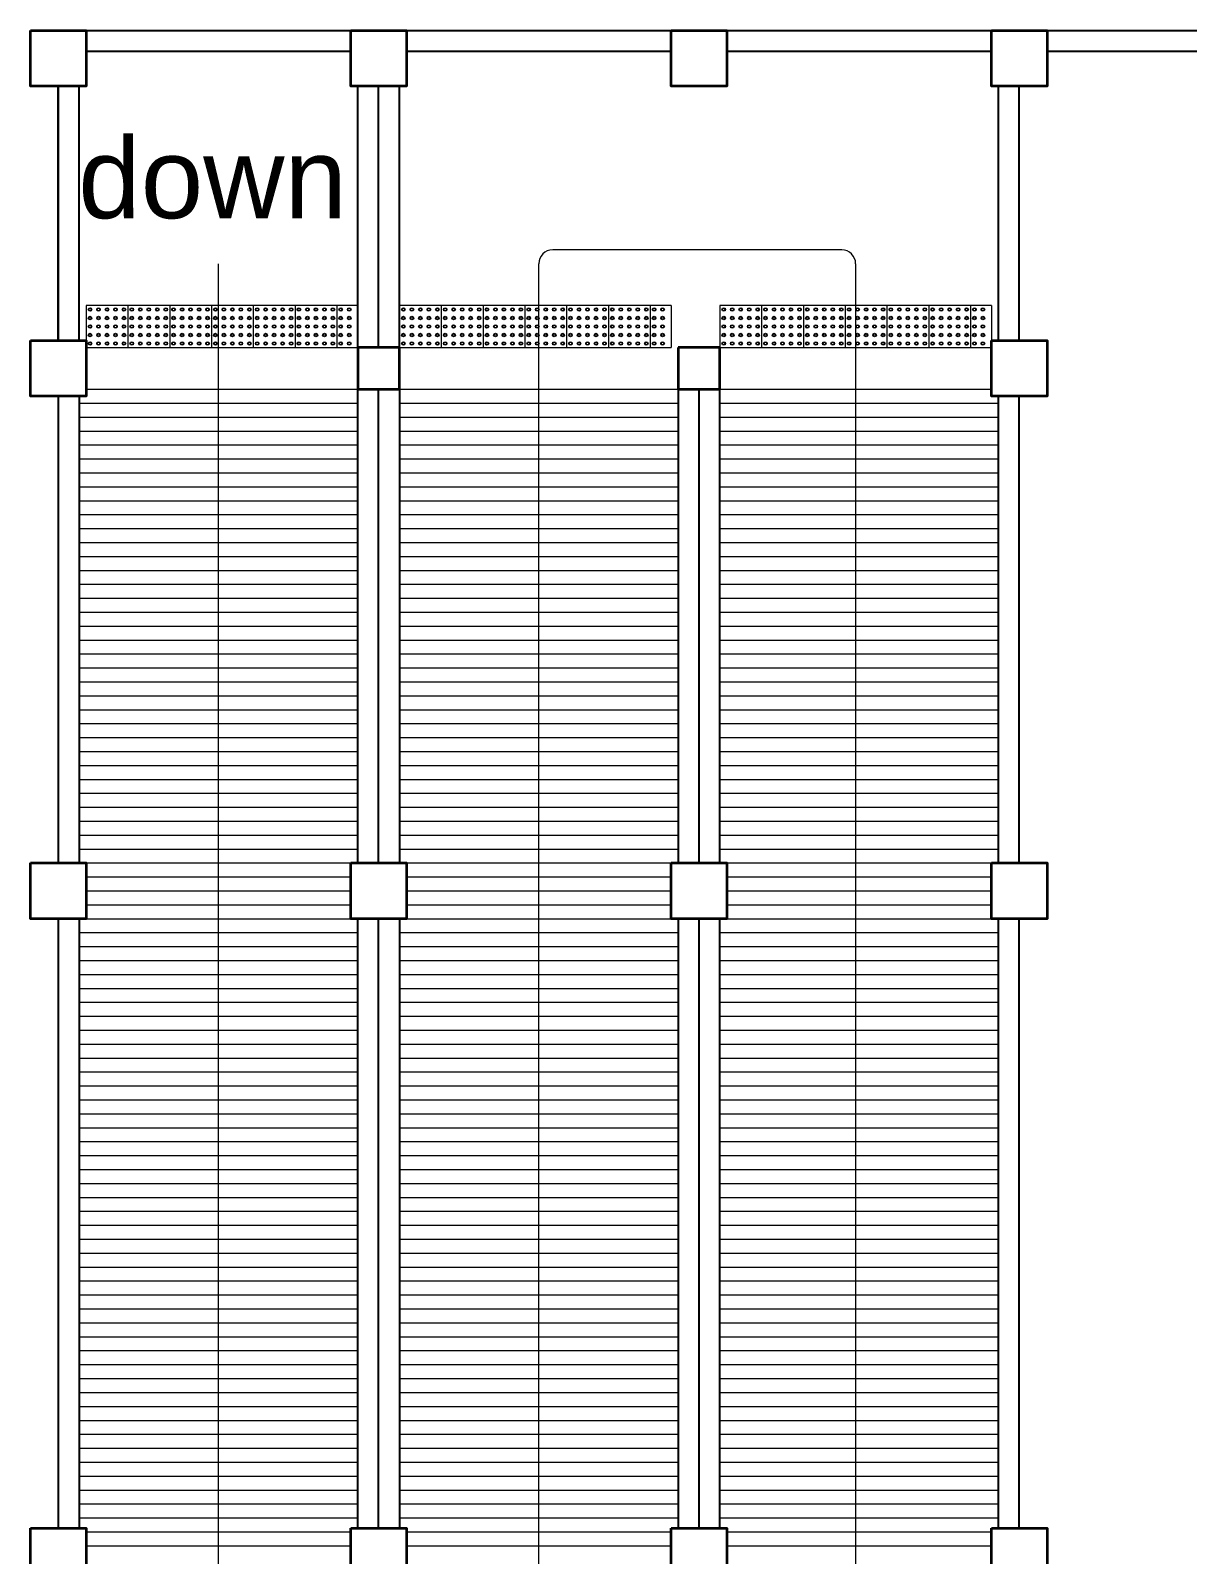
# Model space of a CAD drawing. Header units: millimetres. Extents: x 63005 to 126950, y 36019 to 74749.
# Drawn here: x 63181.63 to 63189.94, y 36159.02 to 36169.95 of the extents above; entities that cross this region are included whole.
import ezdxf

# ---------------------------------------------------------------- set-up
doc = ezdxf.new("R2010")
doc.units = ezdxf.units.MM
doc.header["$LTSCALE"] = 0.04
doc.styles.add('SWISSLT175', font='swissl.ttf', dxfattribs={"height": 0.175})

msp = doc.modelspace()

# ---------------------------------------------------------------- linework, layer by layer
at = {"color": 8, "lineweight": 25}
for p, q in [((63182.03, 36169.953), (63186.63, 36169.953)), ((63186.63, 36169.953), (63191.93, 36169.953)), ((63182.03, 36169.803), (63183.93, 36169.803)), ((63184.33, 36169.803), (63186.23, 36169.803)), ((63186.63, 36169.803), (63188.53, 36169.803)), ((63188.93, 36169.803), (63191.93, 36169.803)), ((63181.83, 36169.553), (63181.83, 36167.728)), ((63181.83, 36167.728), (63181.83, 36169.553)), ((63181.98, 36167.728), (63181.98, 36169.553)), ((63183.98, 36167.678), (63183.98, 36169.553)), ((63184.13, 36167.678), (63184.13, 36169.553)), ((63184.28, 36167.678), (63184.28, 36169.553)), ((63188.58, 36167.728), (63188.58, 36169.553)), ((63188.73, 36167.728), (63188.73, 36169.553)), ((63186.28, 36167.678), (63186.28, 36163.978)), ((63186.58, 36163.978), (63186.58, 36167.678)), ((63183.98, 36163.978), (63183.98, 36167.378)), ((63184.13, 36163.978), (63184.13, 36167.378)), ((63184.28, 36167.378), (63184.28, 36163.978)), ((63186.43, 36167.378), (63186.43, 36163.978)), ((63181.83, 36167.328), (63181.83, 36163.978)), ((63181.98, 36167.328), (63181.98, 36163.978)), ((63188.58, 36163.978), (63188.58, 36167.328)), ((63188.73, 36163.978), (63188.73, 36167.328)), ((63181.83, 36163.578), (63181.83, 36159.203)), ((63181.98, 36163.578), (63181.98, 36159.203)), ((63183.98, 36159.203), (63183.98, 36163.578)), ((63184.13, 36159.203), (63184.13, 36163.578)), ((63184.28, 36163.578), (63184.28, 36159.203)), ((63186.28, 36163.578), (63186.28, 36159.203)), ((63186.43, 36163.578), (63186.43, 36159.203)), ((63186.58, 36159.203), (63186.58, 36163.578)), ((63188.58, 36159.203), (63188.58, 36163.578)), ((63188.73, 36159.203), (63188.73, 36163.578))]:
    msp.add_line(p, q, dxfattribs=at)
at = {"color": 8, "lineweight": 9}
for p, q in [((63187.455, 36168.378), (63185.38, 36168.378)), ((63182.98, 36155.378), (63182.98, 36168.278)), ((63185.28, 36154.324), (63185.28, 36168.278)), ((63187.555, 36168.278), (63187.555, 36154.324)), ((63182.33, 36167.978), (63182.03, 36167.978)), ((63182.03, 36167.978), (63182.03, 36167.678)), ((63182.63, 36167.978), (63182.33, 36167.978)), ((63182.33, 36167.978), (63182.33, 36167.678)), ((63182.93, 36167.978), (63182.63, 36167.978)), ((63182.63, 36167.978), (63182.63, 36167.678)), ((63183.23, 36167.978), (63182.93, 36167.978)), ((63182.93, 36167.978), (63182.93, 36167.678)), ((63183.53, 36167.978), (63183.23, 36167.978)), ((63183.23, 36167.978), (63183.23, 36167.678)), ((63183.53, 36167.978), (63183.53, 36167.678)), ((63183.83, 36167.978), (63183.53, 36167.978)), ((63183.83, 36167.978), (63183.83, 36167.678)), ((63183.98, 36167.978), (63183.83, 36167.978)), ((63183.98, 36167.978), (63183.98, 36167.678)), ((63184.58, 36167.978), (63184.28, 36167.978)), ((63184.28, 36167.978), (63184.28, 36167.678)), ((63184.88, 36167.978), (63184.58, 36167.978)), ((63184.58, 36167.978), (63184.58, 36167.678)), ((63185.18, 36167.978), (63184.88, 36167.978)), ((63184.88, 36167.978), (63184.88, 36167.678)), ((63185.48, 36167.978), (63185.18, 36167.978)), ((63185.18, 36167.978), (63185.18, 36167.678)), ((63185.78, 36167.978), (63185.48, 36167.978)), ((63185.48, 36167.978), (63185.48, 36167.678)), ((63186.08, 36167.978), (63185.78, 36167.978)), ((63185.78, 36167.978), (63185.78, 36167.678)), ((63186.23, 36167.978), (63186.08, 36167.978)), ((63186.08, 36167.978), (63186.08, 36167.678)), ((63186.23, 36167.978), (63186.23, 36167.678)), ((63186.88, 36167.978), (63186.58, 36167.978)), ((63186.58, 36167.978), (63186.58, 36167.678)), ((63187.18, 36167.978), (63186.88, 36167.978)), ((63186.88, 36167.978), (63186.88, 36167.678)), ((63187.48, 36167.978), (63187.18, 36167.978)), ((63187.18, 36167.978), (63187.18, 36167.678)), ((63187.78, 36167.978), (63187.48, 36167.978)), ((63187.48, 36167.978), (63187.48, 36167.678)), ((63188.08, 36167.978), (63187.78, 36167.978)), ((63187.78, 36167.978), (63187.78, 36167.678)), ((63188.38, 36167.978), (63188.08, 36167.978)), ((63188.08, 36167.978), (63188.08, 36167.678)), ((63188.53, 36167.978), (63188.38, 36167.978)), ((63188.38, 36167.978), (63188.38, 36167.678)), ((63188.53, 36167.978), (63188.53, 36167.678)), ((63182.03, 36167.678), (63182.33, 36167.678)), ((63182.33, 36167.678), (63182.63, 36167.678)), ((63182.63, 36167.678), (63182.93, 36167.678)), ((63182.93, 36167.678), (63183.23, 36167.678)), ((63183.23, 36167.678), (63183.53, 36167.678)), ((63183.53, 36167.678), (63183.83, 36167.678)), ((63183.83, 36167.678), (63184.13, 36167.678)), ((63184.28, 36167.678), (63184.58, 36167.678)), ((63184.58, 36167.678), (63184.88, 36167.678)), ((63184.88, 36167.678), (63185.18, 36167.678)), ((63185.18, 36167.678), (63185.48, 36167.678)), ((63185.48, 36167.678), (63185.78, 36167.678)), ((63185.78, 36167.678), (63186.23, 36167.678)), ((63186.58, 36167.678), (63186.88, 36167.678)), ((63186.88, 36167.678), (63187.18, 36167.678)), ((63187.18, 36167.678), (63187.48, 36167.678)), ((63187.48, 36167.678), (63187.78, 36167.678)), ((63187.78, 36167.678), (63188.08, 36167.678)), ((63188.08, 36167.678), (63188.53, 36167.678)), ((63182.03, 36167.378), (63183.98, 36167.378)), ((63184.28, 36167.378), (63186.28, 36167.378)), ((63186.58, 36167.378), (63188.53, 36167.378)), ((63181.98, 36167.278), (63183.98, 36167.278)), ((63184.28, 36167.278), (63186.28, 36167.278)), ((63186.58, 36167.278), (63188.58, 36167.278)), ((63181.98, 36167.178), (63183.98, 36167.178)), ((63184.28, 36167.178), (63186.28, 36167.178)), ((63186.58, 36167.178), (63188.58, 36167.178)), ((63181.98, 36167.078), (63183.98, 36167.078)), ((63184.28, 36167.078), (63186.28, 36167.078)), ((63186.58, 36167.078), (63188.58, 36167.078)), ((63181.98, 36166.978), (63183.98, 36166.978)), ((63184.28, 36166.978), (63186.28, 36166.978)), ((63186.58, 36166.978), (63188.58, 36166.978)), ((63181.98, 36166.878), (63183.98, 36166.878)), ((63184.28, 36166.878), (63186.28, 36166.878)), ((63186.58, 36166.878), (63188.58, 36166.878)), ((63181.98, 36166.778), (63183.98, 36166.778)), ((63184.28, 36166.778), (63186.28, 36166.778)), ((63186.58, 36166.778), (63188.58, 36166.778)), ((63181.98, 36166.678), (63183.98, 36166.678)), ((63184.28, 36166.678), (63186.28, 36166.678)), ((63186.58, 36166.678), (63188.58, 36166.678)), ((63181.98, 36166.578), (63183.98, 36166.578)), ((63184.28, 36166.578), (63186.28, 36166.578)), ((63186.58, 36166.578), (63188.58, 36166.578)), ((63181.98, 36166.478), (63183.98, 36166.478)), ((63181.98, 36166.378), (63183.98, 36166.378)), ((63184.28, 36166.478), (63186.28, 36166.478)), ((63184.28, 36166.378), (63186.28, 36166.378)), ((63186.58, 36166.478), (63188.58, 36166.478)), ((63186.58, 36166.378), (63188.58, 36166.378)), ((63181.98, 36166.278), (63183.98, 36166.278)), ((63184.28, 36166.278), (63186.28, 36166.278)), ((63186.58, 36166.278), (63188.58, 36166.278)), ((63181.98, 36166.178), (63183.98, 36166.178)), ((63184.28, 36166.178), (63186.28, 36166.178)), ((63186.58, 36166.178), (63188.58, 36166.178)), ((63181.98, 36166.078), (63183.98, 36166.078)), ((63184.28, 36166.078), (63186.28, 36166.078)), ((63186.58, 36166.078), (63188.58, 36166.078)), ((63181.98, 36165.978), (63183.98, 36165.978)), ((63184.28, 36165.978), (63186.28, 36165.978)), ((63186.58, 36165.978), (63188.58, 36165.978)), ((63181.98, 36165.878), (63183.98, 36165.878)), ((63184.28, 36165.878), (63186.28, 36165.878)), ((63186.58, 36165.878), (63188.58, 36165.878)), ((63181.98, 36165.778), (63183.98, 36165.778)), ((63184.28, 36165.778), (63186.28, 36165.778)), ((63186.58, 36165.778), (63188.58, 36165.778)), ((63181.98, 36165.678), (63183.98, 36165.678)), ((63184.28, 36165.678), (63186.28, 36165.678)), ((63186.58, 36165.678), (63188.58, 36165.678)), ((63181.98, 36165.578), (63183.98, 36165.578)), ((63184.28, 36165.578), (63186.28, 36165.578)), ((63186.58, 36165.578), (63188.58, 36165.578)), ((63181.98, 36165.478), (63183.98, 36165.478)), ((63184.28, 36165.478), (63186.28, 36165.478)), ((63186.58, 36165.478), (63188.58, 36165.478)), ((63181.98, 36165.378), (63183.98, 36165.378)), ((63184.28, 36165.378), (63186.28, 36165.378)), ((63186.58, 36165.378), (63188.58, 36165.378)), ((63181.98, 36165.278), (63183.98, 36165.278)), ((63181.98, 36165.178), (63183.98, 36165.178)), ((63184.28, 36165.278), (63186.28, 36165.278)), ((63184.28, 36165.178), (63186.28, 36165.178)), ((63186.58, 36165.278), (63188.58, 36165.278)), ((63186.58, 36165.178), (63188.58, 36165.178)), ((63181.98, 36165.078), (63183.98, 36165.078)), ((63184.28, 36165.078), (63186.28, 36165.078)), ((63186.58, 36165.078), (63188.58, 36165.078)), ((63181.98, 36164.978), (63183.98, 36164.978)), ((63184.28, 36164.978), (63186.28, 36164.978)), ((63186.58, 36164.978), (63188.58, 36164.978)), ((63181.98, 36164.878), (63183.98, 36164.878)), ((63184.28, 36164.878), (63186.28, 36164.878)), ((63186.58, 36164.878), (63188.58, 36164.878)), ((63181.98, 36164.778), (63183.98, 36164.778)), ((63184.28, 36164.778), (63186.28, 36164.778)), ((63186.58, 36164.778), (63188.58, 36164.778)), ((63181.98, 36164.678), (63183.98, 36164.678)), ((63184.28, 36164.678), (63186.28, 36164.678)), ((63186.58, 36164.678), (63188.58, 36164.678)), ((63181.98, 36164.578), (63183.98, 36164.578)), ((63184.28, 36164.578), (63186.28, 36164.578)), ((63186.58, 36164.578), (63188.58, 36164.578)), ((63181.98, 36164.478), (63183.98, 36164.478)), ((63184.28, 36164.478), (63186.28, 36164.478)), ((63186.58, 36164.478), (63188.58, 36164.478)), ((63181.98, 36164.378), (63183.98, 36164.378)), ((63184.28, 36164.378), (63186.28, 36164.378)), ((63186.58, 36164.378), (63188.58, 36164.378)), ((63181.98, 36164.278), (63183.98, 36164.278)), ((63184.28, 36164.278), (63186.28, 36164.278)), ((63186.58, 36164.278), (63188.58, 36164.278)), ((63181.98, 36164.178), (63183.98, 36164.178)), ((63184.28, 36164.178), (63186.28, 36164.178)), ((63186.58, 36164.178), (63188.58, 36164.178)), ((63181.98, 36164.078), (63183.98, 36164.078)), ((63181.98, 36163.978), (63183.98, 36163.978)), ((63184.28, 36164.078), (63186.28, 36164.078)), ((63184.28, 36163.978), (63186.28, 36163.978)), ((63186.58, 36164.078), (63188.58, 36164.078)), ((63186.58, 36163.978), (63188.58, 36163.978)), ((63182.03, 36163.878), (63183.93, 36163.878)), ((63184.33, 36163.878), (63186.23, 36163.878)), ((63186.63, 36163.878), (63188.53, 36163.878)), ((63182.03, 36163.778), (63183.93, 36163.778)), ((63184.33, 36163.778), (63186.23, 36163.778)), ((63186.63, 36163.778), (63188.53, 36163.778)), ((63182.03, 36163.678), (63183.93, 36163.678)), ((63184.33, 36163.678), (63186.23, 36163.678)), ((63186.63, 36163.678), (63188.53, 36163.678)), ((63181.98, 36163.578), (63183.98, 36163.578)), ((63184.28, 36163.578), (63186.28, 36163.578)), ((63186.58, 36163.578), (63188.58, 36163.578)), ((63181.98, 36163.478), (63183.98, 36163.478)), ((63184.28, 36163.478), (63186.28, 36163.478)), ((63186.58, 36163.478), (63188.58, 36163.478)), ((63181.98, 36163.378), (63183.98, 36163.378)), ((63184.28, 36163.378), (63186.28, 36163.378)), ((63186.58, 36163.378), (63188.58, 36163.378)), ((63181.98, 36163.278), (63183.98, 36163.278)), ((63184.28, 36163.278), (63186.28, 36163.278)), ((63186.58, 36163.278), (63188.58, 36163.278)), ((63181.98, 36163.178), (63183.98, 36163.178)), ((63184.28, 36163.178), (63186.28, 36163.178)), ((63186.58, 36163.178), (63188.58, 36163.178)), ((63181.98, 36163.078), (63183.98, 36163.078)), ((63184.28, 36163.078), (63186.28, 36163.078)), ((63186.58, 36163.078), (63188.58, 36163.078)), ((63181.98, 36162.978), (63183.98, 36162.978)), ((63181.98, 36162.878), (63183.98, 36162.878)), ((63184.28, 36162.978), (63186.28, 36162.978)), ((63184.28, 36162.878), (63186.28, 36162.878)), ((63186.58, 36162.978), (63188.58, 36162.978)), ((63186.58, 36162.878), (63188.58, 36162.878)), ((63181.98, 36162.778), (63183.98, 36162.778)), ((63184.28, 36162.778), (63186.28, 36162.778)), ((63186.58, 36162.778), (63188.58, 36162.778)), ((63181.98, 36162.678), (63183.98, 36162.678)), ((63184.28, 36162.678), (63186.28, 36162.678)), ((63186.58, 36162.678), (63188.58, 36162.678)), ((63181.98, 36162.578), (63183.98, 36162.578)), ((63184.28, 36162.578), (63186.28, 36162.578)), ((63186.58, 36162.578), (63188.58, 36162.578)), ((63181.98, 36162.478), (63183.98, 36162.478)), ((63184.28, 36162.478), (63186.28, 36162.478)), ((63186.58, 36162.478), (63188.58, 36162.478)), ((63181.98, 36162.378), (63183.98, 36162.378)), ((63184.28, 36162.378), (63186.28, 36162.378)), ((63186.58, 36162.378), (63188.58, 36162.378)), ((63181.98, 36162.278), (63183.98, 36162.278)), ((63184.28, 36162.278), (63186.28, 36162.278)), ((63186.58, 36162.278), (63188.58, 36162.278)), ((63181.98, 36162.178), (63183.98, 36162.178)), ((63184.28, 36162.178), (63186.28, 36162.178)), ((63186.58, 36162.178), (63188.58, 36162.178)), ((63181.98, 36162.078), (63183.98, 36162.078)), ((63184.28, 36162.078), (63186.28, 36162.078)), ((63186.58, 36162.078), (63188.58, 36162.078)), ((63181.98, 36161.978), (63183.98, 36161.978)), ((63184.28, 36161.978), (63186.28, 36161.978)), ((63186.58, 36161.978), (63188.58, 36161.978)), ((63181.98, 36161.878), (63183.98, 36161.878)), ((63184.28, 36161.878), (63186.28, 36161.878)), ((63186.58, 36161.878), (63188.58, 36161.878)), ((63181.98, 36161.778), (63183.98, 36161.778)), ((63181.98, 36161.678), (63183.98, 36161.678)), ((63184.28, 36161.778), (63186.28, 36161.778)), ((63184.28, 36161.678), (63186.28, 36161.678)), ((63186.58, 36161.778), (63188.58, 36161.778)), ((63186.58, 36161.678), (63188.58, 36161.678)), ((63181.98, 36161.578), (63183.98, 36161.578)), ((63184.28, 36161.578), (63186.28, 36161.578)), ((63186.58, 36161.578), (63188.58, 36161.578)), ((63181.98, 36161.478), (63183.98, 36161.478)), ((63183.98, 36161.528), (63183.98, 36161.228)), ((63184.28, 36161.228), (63184.28, 36161.528)), ((63184.28, 36161.478), (63186.28, 36161.478)), ((63186.28, 36161.528), (63186.28, 36161.228)), ((63186.58, 36161.228), (63186.58, 36161.528)), ((63186.58, 36161.478), (63188.58, 36161.478)), ((63188.58, 36161.528), (63188.58, 36161.228)), ((63181.98, 36161.378), (63183.98, 36161.378)), ((63184.28, 36161.378), (63186.28, 36161.378)), ((63186.58, 36161.378), (63188.58, 36161.378)), ((63181.98, 36161.278), (63183.98, 36161.278)), ((63184.28, 36161.278), (63186.28, 36161.278)), ((63186.58, 36161.278), (63188.58, 36161.278)), ((63181.98, 36161.178), (63183.98, 36161.178)), ((63184.28, 36161.178), (63186.28, 36161.178)), ((63186.58, 36161.178), (63188.58, 36161.178)), ((63181.98, 36161.078), (63183.98, 36161.078)), ((63184.28, 36161.078), (63186.28, 36161.078)), ((63186.58, 36161.078), (63188.58, 36161.078)), ((63181.98, 36160.978), (63183.98, 36160.978)), ((63184.28, 36160.978), (63186.28, 36160.978)), ((63186.58, 36160.978), (63188.58, 36160.978)), ((63181.98, 36160.878), (63183.98, 36160.878)), ((63184.28, 36160.878), (63186.28, 36160.878)), ((63186.58, 36160.878), (63188.58, 36160.878)), ((63181.98, 36160.778), (63183.98, 36160.778)), ((63184.28, 36160.778), (63186.28, 36160.778)), ((63186.58, 36160.778), (63188.58, 36160.778)), ((63181.98, 36160.678), (63183.98, 36160.678)), ((63184.28, 36160.678), (63186.28, 36160.678)), ((63186.58, 36160.678), (63188.58, 36160.678)), ((63181.98, 36160.578), (63183.98, 36160.578)), ((63181.98, 36160.478), (63183.98, 36160.478)), ((63184.28, 36160.578), (63186.28, 36160.578)), ((63184.28, 36160.478), (63186.28, 36160.478)), ((63186.58, 36160.578), (63188.58, 36160.578)), ((63186.58, 36160.478), (63188.58, 36160.478)), ((63181.98, 36160.378), (63183.98, 36160.378)), ((63184.28, 36160.378), (63186.28, 36160.378)), ((63186.58, 36160.378), (63188.58, 36160.378)), ((63181.98, 36160.278), (63183.98, 36160.278)), ((63184.28, 36160.278), (63186.28, 36160.278)), ((63186.58, 36160.278), (63188.58, 36160.278)), ((63181.98, 36160.178), (63183.98, 36160.178)), ((63184.28, 36160.178), (63186.28, 36160.178)), ((63186.58, 36160.178), (63188.58, 36160.178)), ((63181.98, 36160.078), (63183.98, 36160.078)), ((63184.28, 36160.078), (63186.28, 36160.078)), ((63186.58, 36160.078), (63188.58, 36160.078)), ((63181.98, 36159.978), (63183.98, 36159.978)), ((63184.28, 36159.978), (63186.28, 36159.978)), ((63186.58, 36159.978), (63188.58, 36159.978)), ((63181.98, 36159.878), (63183.98, 36159.878)), ((63184.28, 36159.878), (63186.28, 36159.878)), ((63186.58, 36159.878), (63188.58, 36159.878)), ((63181.98, 36159.778), (63183.98, 36159.778)), ((63184.28, 36159.778), (63186.28, 36159.778)), ((63186.58, 36159.778), (63188.58, 36159.778)), ((63181.98, 36159.678), (63183.98, 36159.678)), ((63184.28, 36159.678), (63186.28, 36159.678)), ((63186.58, 36159.678), (63188.58, 36159.678)), ((63181.98, 36159.578), (63183.98, 36159.578)), ((63184.28, 36159.578), (63186.28, 36159.578)), ((63186.58, 36159.578), (63188.58, 36159.578)), ((63181.98, 36159.478), (63183.98, 36159.478)), ((63181.98, 36159.378), (63183.98, 36159.378)), ((63184.28, 36159.478), (63186.28, 36159.478)), ((63184.28, 36159.378), (63186.28, 36159.378)), ((63186.58, 36159.478), (63188.58, 36159.478)), ((63186.58, 36159.378), (63188.58, 36159.378)), ((63181.98, 36159.278), (63183.98, 36159.278)), ((63184.28, 36159.278), (63186.28, 36159.278)), ((63186.58, 36159.278), (63188.58, 36159.278)), ((63182.03, 36159.178), (63183.93, 36159.178)), ((63184.33, 36159.178), (63186.23, 36159.178)), ((63186.63, 36159.178), (63188.53, 36159.178)), ((63182.03, 36159.078), (63183.93, 36159.078)), ((63184.33, 36159.078), (63186.23, 36159.078)), ((63186.63, 36159.078), (63188.53, 36159.078))]:
    msp.add_line(p, q, dxfattribs=at)
at = {"color": 8, "lineweight": 35}
for p, q in [((63184.28, 36167.678), (63183.98, 36167.678)), ((63183.98, 36167.678), (63183.98, 36167.378)), ((63184.28, 36167.378), (63184.28, 36167.678)), ((63186.58, 36167.678), (63186.28, 36167.678)), ((63186.28, 36167.678), (63186.28, 36167.378)), ((63186.58, 36167.378), (63186.58, 36167.678)), ((63183.98, 36167.378), (63184.28, 36167.378)), ((63183.98, 36167.378), (63184.28, 36167.378)), ((63186.28, 36167.378), (63186.58, 36167.378))]:
    msp.add_line(p, q, dxfattribs=at)
for points in [[(63181.63, 36169.953), (63182.03, 36169.953), (63182.03, 36169.553), (63181.63, 36169.553)], [(63183.93, 36169.953), (63184.33, 36169.953), (63184.33, 36169.553), (63183.93, 36169.553)], [(63186.23, 36169.953), (63186.63, 36169.953), (63186.63, 36169.553), (63186.23, 36169.553)], [(63188.53, 36169.953), (63188.93, 36169.953), (63188.93, 36169.553), (63188.53, 36169.553)], [(63181.63, 36167.728), (63182.03, 36167.728), (63182.03, 36167.328), (63181.63, 36167.328)], [(63188.53, 36167.728), (63188.93, 36167.728), (63188.93, 36167.328), (63188.53, 36167.328)], [(63181.63, 36163.978), (63182.03, 36163.978), (63182.03, 36163.578), (63181.63, 36163.578)], [(63183.93, 36163.978), (63184.33, 36163.978), (63184.33, 36163.578), (63183.93, 36163.578)], [(63186.23, 36163.978), (63186.63, 36163.978), (63186.63, 36163.578), (63186.23, 36163.578)], [(63188.53, 36163.978), (63188.93, 36163.978), (63188.93, 36163.578), (63188.53, 36163.578)], [(63181.63, 36159.203), (63182.03, 36159.203), (63182.03, 36158.803), (63181.63, 36158.803)], [(63183.93, 36159.203), (63184.33, 36159.203), (63184.33, 36158.803), (63183.93, 36158.803)], [(63186.23, 36159.203), (63186.63, 36159.203), (63186.63, 36158.803), (63186.23, 36158.803)], [(63188.53, 36159.203), (63188.93, 36159.203), (63188.93, 36158.803), (63188.53, 36158.803)]]:
    msp.add_lwpolyline(points, close=True, dxfattribs=at)
at = {"color": 8, "lineweight": 9}
for centre, radius in [((63182.058, 36167.95), 0.013), ((63182.058, 36167.95), 0.009), ((63182.119, 36167.95), 0.013), ((63182.119, 36167.95), 0.009), ((63182.18, 36167.95), 0.013), ((63182.18, 36167.95), 0.009), ((63182.241, 36167.95), 0.013), ((63182.241, 36167.95), 0.009), ((63182.302, 36167.95), 0.013), ((63182.302, 36167.95), 0.009), ((63182.358, 36167.95), 0.013), ((63182.358, 36167.95), 0.009), ((63182.419, 36167.95), 0.013), ((63182.419, 36167.95), 0.009), ((63182.48, 36167.95), 0.013), ((63182.48, 36167.95), 0.009), ((63182.541, 36167.95), 0.013), ((63182.541, 36167.95), 0.009), ((63182.602, 36167.95), 0.013), ((63182.602, 36167.95), 0.009), ((63182.658, 36167.95), 0.013), ((63182.658, 36167.95), 0.009), ((63182.719, 36167.95), 0.013), ((63182.719, 36167.95), 0.009), ((63182.78, 36167.95), 0.013), ((63182.78, 36167.95), 0.009), ((63182.841, 36167.95), 0.013), ((63182.841, 36167.95), 0.009), ((63182.902, 36167.95), 0.013), ((63182.902, 36167.95), 0.009), ((63182.958, 36167.95), 0.013), ((63182.958, 36167.95), 0.009), ((63183.019, 36167.95), 0.013), ((63183.019, 36167.95), 0.009), ((63183.08, 36167.95), 0.013), ((63183.08, 36167.95), 0.009), ((63183.141, 36167.95), 0.013), ((63183.141, 36167.95), 0.009), ((63183.202, 36167.95), 0.013), ((63183.202, 36167.95), 0.009), ((63183.258, 36167.95), 0.013), ((63183.258, 36167.95), 0.009), ((63183.319, 36167.95), 0.013), ((63183.319, 36167.95), 0.009), ((63183.38, 36167.95), 0.013), ((63183.38, 36167.95), 0.009), ((63183.441, 36167.95), 0.013), ((63183.441, 36167.95), 0.009), ((63183.502, 36167.95), 0.013), ((63183.502, 36167.95), 0.009), ((63183.558, 36167.95), 0.013), ((63183.558, 36167.95), 0.009), ((63183.619, 36167.95), 0.013), ((63183.619, 36167.95), 0.009), ((63183.68, 36167.95), 0.013), ((63183.68, 36167.95), 0.009), ((63183.741, 36167.95), 0.013), ((63183.741, 36167.95), 0.009), ((63183.802, 36167.95), 0.013), ((63183.802, 36167.95), 0.009), ((63183.858, 36167.95), 0.013), ((63183.858, 36167.95), 0.009), ((63183.919, 36167.95), 0.013), ((63183.919, 36167.95), 0.009), ((63184.308, 36167.95), 0.013), ((63184.308, 36167.95), 0.009), ((63184.369, 36167.95), 0.013), ((63184.369, 36167.95), 0.009), ((63184.43, 36167.95), 0.013), ((63184.43, 36167.95), 0.009), ((63184.491, 36167.95), 0.013), ((63184.491, 36167.95), 0.009), ((63184.552, 36167.95), 0.013), ((63184.552, 36167.95), 0.009), ((63184.608, 36167.95), 0.013), ((63184.608, 36167.95), 0.009), ((63184.669, 36167.95), 0.013), ((63184.669, 36167.95), 0.009), ((63184.73, 36167.95), 0.013), ((63184.73, 36167.95), 0.009), ((63184.791, 36167.95), 0.013), ((63184.791, 36167.95), 0.009), ((63184.852, 36167.95), 0.013), ((63184.852, 36167.95), 0.009), ((63184.908, 36167.95), 0.013), ((63184.908, 36167.95), 0.009), ((63184.969, 36167.95), 0.013), ((63184.969, 36167.95), 0.009), ((63185.03, 36167.95), 0.013), ((63185.03, 36167.95), 0.009), ((63185.091, 36167.95), 0.013), ((63185.091, 36167.95), 0.009), ((63185.152, 36167.95), 0.013), ((63185.152, 36167.95), 0.009), ((63185.208, 36167.95), 0.013), ((63185.208, 36167.95), 0.009), ((63185.269, 36167.95), 0.013), ((63185.269, 36167.95), 0.009), ((63185.33, 36167.95), 0.013), ((63185.33, 36167.95), 0.009), ((63185.391, 36167.95), 0.013), ((63185.391, 36167.95), 0.009), ((63185.452, 36167.95), 0.013), ((63185.452, 36167.95), 0.009), ((63185.508, 36167.95), 0.013), ((63185.508, 36167.95), 0.009), ((63185.569, 36167.95), 0.013), ((63185.569, 36167.95), 0.009), ((63185.63, 36167.95), 0.013), ((63185.63, 36167.95), 0.009), ((63185.691, 36167.95), 0.013), ((63185.691, 36167.95), 0.009), ((63185.752, 36167.95), 0.013), ((63185.752, 36167.95), 0.009), ((63185.808, 36167.95), 0.013), ((63185.808, 36167.95), 0.009), ((63185.869, 36167.95), 0.013), ((63185.869, 36167.95), 0.009), ((63185.93, 36167.95), 0.013), ((63185.93, 36167.95), 0.009), ((63185.991, 36167.95), 0.013), ((63185.991, 36167.95), 0.009), ((63186.052, 36167.95), 0.013), ((63186.052, 36167.95), 0.009), ((63186.108, 36167.95), 0.013), ((63186.108, 36167.95), 0.009), ((63186.169, 36167.95), 0.013), ((63186.169, 36167.95), 0.009), ((63186.608, 36167.95), 0.013), ((63186.608, 36167.95), 0.009), ((63186.669, 36167.95), 0.013), ((63186.669, 36167.95), 0.009), ((63186.73, 36167.95), 0.013), ((63186.73, 36167.95), 0.009), ((63186.791, 36167.95), 0.013), ((63186.791, 36167.95), 0.009), ((63186.852, 36167.95), 0.013), ((63186.852, 36167.95), 0.009), ((63186.908, 36167.95), 0.013), ((63186.908, 36167.95), 0.009), ((63186.969, 36167.95), 0.013), ((63186.969, 36167.95), 0.009), ((63187.03, 36167.95), 0.013), ((63187.03, 36167.95), 0.009), ((63187.091, 36167.95), 0.013), ((63187.091, 36167.95), 0.009), ((63187.152, 36167.95), 0.013), ((63187.152, 36167.95), 0.009), ((63187.208, 36167.95), 0.013), ((63187.208, 36167.95), 0.009), ((63187.269, 36167.95), 0.013), ((63187.269, 36167.95), 0.009), ((63187.33, 36167.95), 0.013), ((63187.33, 36167.95), 0.009), ((63187.391, 36167.95), 0.013), ((63187.391, 36167.95), 0.009), ((63187.452, 36167.95), 0.013), ((63187.452, 36167.95), 0.009), ((63187.508, 36167.95), 0.013), ((63187.508, 36167.95), 0.009), ((63187.569, 36167.95), 0.013), ((63187.569, 36167.95), 0.009), ((63187.63, 36167.95), 0.013), ((63187.63, 36167.95), 0.009), ((63187.691, 36167.95), 0.013), ((63187.691, 36167.95), 0.009), ((63187.752, 36167.95), 0.013), ((63187.752, 36167.95), 0.009), ((63187.808, 36167.95), 0.013), ((63187.808, 36167.95), 0.009), ((63187.869, 36167.95), 0.013), ((63187.869, 36167.95), 0.009), ((63187.93, 36167.95), 0.013), ((63187.93, 36167.95), 0.009), ((63187.991, 36167.95), 0.013), ((63187.991, 36167.95), 0.009), ((63188.052, 36167.95), 0.013), ((63188.052, 36167.95), 0.009), ((63188.108, 36167.95), 0.013), ((63188.108, 36167.95), 0.009), ((63188.169, 36167.95), 0.013), ((63188.169, 36167.95), 0.009), ((63188.23, 36167.95), 0.013), ((63188.23, 36167.95), 0.009), ((63188.291, 36167.95), 0.013), ((63188.291, 36167.95), 0.009), ((63188.352, 36167.95), 0.013), ((63188.352, 36167.95), 0.009), ((63188.408, 36167.95), 0.013), ((63188.408, 36167.95), 0.009), ((63188.469, 36167.95), 0.013), ((63188.469, 36167.95), 0.009), ((63182.058, 36167.889), 0.013), ((63182.058, 36167.828), 0.013), ((63182.058, 36167.889), 0.009), ((63182.058, 36167.828), 0.009), ((63182.119, 36167.889), 0.013), ((63182.119, 36167.828), 0.013), ((63182.119, 36167.889), 0.009), ((63182.119, 36167.828), 0.009), ((63182.18, 36167.889), 0.013), ((63182.18, 36167.828), 0.013), ((63182.18, 36167.889), 0.009), ((63182.18, 36167.828), 0.009), ((63182.241, 36167.889), 0.013), ((63182.241, 36167.828), 0.013), ((63182.241, 36167.889), 0.009), ((63182.241, 36167.828), 0.009), ((63182.302, 36167.889), 0.013), ((63182.302, 36167.828), 0.013), ((63182.302, 36167.889), 0.009), ((63182.302, 36167.828), 0.009), ((63182.358, 36167.889), 0.013), ((63182.358, 36167.828), 0.013), ((63182.358, 36167.889), 0.009), ((63182.358, 36167.828), 0.009), ((63182.419, 36167.889), 0.013), ((63182.419, 36167.828), 0.013), ((63182.419, 36167.889), 0.009), ((63182.419, 36167.828), 0.009), ((63182.48, 36167.889), 0.013), ((63182.48, 36167.828), 0.013), ((63182.48, 36167.889), 0.009), ((63182.48, 36167.828), 0.009), ((63182.541, 36167.889), 0.013), ((63182.541, 36167.828), 0.013), ((63182.541, 36167.889), 0.009), ((63182.541, 36167.828), 0.009), ((63182.602, 36167.889), 0.013), ((63182.602, 36167.828), 0.013), ((63182.602, 36167.889), 0.009), ((63182.602, 36167.828), 0.009), ((63182.658, 36167.889), 0.013), ((63182.658, 36167.828), 0.013), ((63182.658, 36167.889), 0.009), ((63182.658, 36167.828), 0.009), ((63182.719, 36167.889), 0.013), ((63182.719, 36167.828), 0.013), ((63182.719, 36167.889), 0.009), ((63182.719, 36167.828), 0.009), ((63182.78, 36167.889), 0.013), ((63182.78, 36167.828), 0.013), ((63182.78, 36167.889), 0.009), ((63182.78, 36167.828), 0.009), ((63182.841, 36167.889), 0.013), ((63182.841, 36167.828), 0.013), ((63182.841, 36167.889), 0.009), ((63182.841, 36167.828), 0.009), ((63182.902, 36167.889), 0.013), ((63182.902, 36167.828), 0.013), ((63182.902, 36167.889), 0.009), ((63182.902, 36167.828), 0.009), ((63182.958, 36167.889), 0.013), ((63182.958, 36167.828), 0.013), ((63182.958, 36167.889), 0.009), ((63182.958, 36167.828), 0.009), ((63183.019, 36167.889), 0.013), ((63183.019, 36167.828), 0.013), ((63183.019, 36167.889), 0.009), ((63183.019, 36167.828), 0.009), ((63183.08, 36167.889), 0.013), ((63183.08, 36167.828), 0.013), ((63183.08, 36167.889), 0.009), ((63183.08, 36167.828), 0.009), ((63183.141, 36167.889), 0.013), ((63183.141, 36167.828), 0.013), ((63183.141, 36167.889), 0.009), ((63183.141, 36167.828), 0.009), ((63183.202, 36167.889), 0.013), ((63183.202, 36167.828), 0.013), ((63183.202, 36167.889), 0.009), ((63183.202, 36167.828), 0.009), ((63183.258, 36167.889), 0.013), ((63183.258, 36167.828), 0.013), ((63183.258, 36167.889), 0.009), ((63183.258, 36167.828), 0.009), ((63183.319, 36167.889), 0.013), ((63183.319, 36167.828), 0.013), ((63183.319, 36167.889), 0.009), ((63183.319, 36167.828), 0.009), ((63183.38, 36167.889), 0.013), ((63183.38, 36167.828), 0.013), ((63183.38, 36167.889), 0.009), ((63183.38, 36167.828), 0.009), ((63183.441, 36167.889), 0.013), ((63183.441, 36167.828), 0.013), ((63183.441, 36167.889), 0.009), ((63183.441, 36167.828), 0.009), ((63183.502, 36167.889), 0.013), ((63183.502, 36167.828), 0.013), ((63183.502, 36167.889), 0.009), ((63183.502, 36167.828), 0.009), ((63183.558, 36167.889), 0.013), ((63183.558, 36167.828), 0.013), ((63183.558, 36167.889), 0.009), ((63183.558, 36167.828), 0.009), ((63183.619, 36167.889), 0.013), ((63183.619, 36167.828), 0.013), ((63183.619, 36167.889), 0.009), ((63183.619, 36167.828), 0.009), ((63183.68, 36167.889), 0.013), ((63183.68, 36167.828), 0.013), ((63183.68, 36167.889), 0.009), ((63183.68, 36167.828), 0.009), ((63183.741, 36167.889), 0.013), ((63183.741, 36167.828), 0.013), ((63183.741, 36167.889), 0.009), ((63183.741, 36167.828), 0.009), ((63183.802, 36167.889), 0.013), ((63183.802, 36167.828), 0.013), ((63183.802, 36167.889), 0.009), ((63183.802, 36167.828), 0.009), ((63183.858, 36167.889), 0.013), ((63183.858, 36167.828), 0.013), ((63183.858, 36167.889), 0.009), ((63183.858, 36167.828), 0.009), ((63183.919, 36167.889), 0.013), ((63183.919, 36167.828), 0.013), ((63183.919, 36167.889), 0.009), ((63183.919, 36167.828), 0.009), ((63184.308, 36167.889), 0.013), ((63184.308, 36167.828), 0.013), ((63184.308, 36167.889), 0.009), ((63184.308, 36167.828), 0.009), ((63184.369, 36167.889), 0.013), ((63184.369, 36167.828), 0.013), ((63184.369, 36167.889), 0.009), ((63184.369, 36167.828), 0.009), ((63184.43, 36167.889), 0.013), ((63184.43, 36167.828), 0.013), ((63184.43, 36167.889), 0.009), ((63184.43, 36167.828), 0.009), ((63184.491, 36167.889), 0.013), ((63184.491, 36167.828), 0.013), ((63184.491, 36167.889), 0.009), ((63184.491, 36167.828), 0.009), ((63184.552, 36167.889), 0.013), ((63184.552, 36167.828), 0.013), ((63184.552, 36167.889), 0.009), ((63184.552, 36167.828), 0.009), ((63184.608, 36167.889), 0.013), ((63184.608, 36167.828), 0.013), ((63184.608, 36167.889), 0.009), ((63184.608, 36167.828), 0.009), ((63184.669, 36167.889), 0.013), ((63184.669, 36167.828), 0.013), ((63184.669, 36167.889), 0.009), ((63184.669, 36167.828), 0.009), ((63184.73, 36167.889), 0.013), ((63184.73, 36167.828), 0.013), ((63184.73, 36167.889), 0.009), ((63184.73, 36167.828), 0.009), ((63184.791, 36167.889), 0.013), ((63184.791, 36167.828), 0.013), ((63184.791, 36167.889), 0.009), ((63184.791, 36167.828), 0.009), ((63184.852, 36167.889), 0.013), ((63184.852, 36167.828), 0.013), ((63184.852, 36167.889), 0.009), ((63184.852, 36167.828), 0.009), ((63184.908, 36167.889), 0.013), ((63184.908, 36167.828), 0.013), ((63184.908, 36167.889), 0.009), ((63184.908, 36167.828), 0.009), ((63184.969, 36167.889), 0.013), ((63184.969, 36167.828), 0.013), ((63184.969, 36167.889), 0.009), ((63184.969, 36167.828), 0.009), ((63185.03, 36167.889), 0.013), ((63185.03, 36167.828), 0.013), ((63185.03, 36167.889), 0.009), ((63185.03, 36167.828), 0.009), ((63185.091, 36167.889), 0.013), ((63185.091, 36167.828), 0.013), ((63185.091, 36167.889), 0.009), ((63185.091, 36167.828), 0.009), ((63185.152, 36167.889), 0.013), ((63185.152, 36167.828), 0.013), ((63185.152, 36167.889), 0.009), ((63185.152, 36167.828), 0.009), ((63185.208, 36167.889), 0.013), ((63185.208, 36167.828), 0.013), ((63185.208, 36167.889), 0.009), ((63185.208, 36167.828), 0.009), ((63185.269, 36167.889), 0.013), ((63185.269, 36167.828), 0.013), ((63185.269, 36167.889), 0.009), ((63185.269, 36167.828), 0.009), ((63185.33, 36167.889), 0.013), ((63185.33, 36167.828), 0.013), ((63185.33, 36167.889), 0.009), ((63185.33, 36167.828), 0.009), ((63185.391, 36167.889), 0.013), ((63185.391, 36167.828), 0.013), ((63185.391, 36167.889), 0.009), ((63185.391, 36167.828), 0.009), ((63185.452, 36167.889), 0.013), ((63185.452, 36167.828), 0.013), ((63185.452, 36167.889), 0.009), ((63185.452, 36167.828), 0.009), ((63185.508, 36167.889), 0.013), ((63185.508, 36167.828), 0.013), ((63185.508, 36167.889), 0.009), ((63185.508, 36167.828), 0.009), ((63185.569, 36167.889), 0.013), ((63185.569, 36167.828), 0.013), ((63185.569, 36167.889), 0.009), ((63185.569, 36167.828), 0.009), ((63185.63, 36167.889), 0.013), ((63185.63, 36167.828), 0.013), ((63185.63, 36167.889), 0.009), ((63185.63, 36167.828), 0.009), ((63185.691, 36167.889), 0.013), ((63185.691, 36167.828), 0.013), ((63185.691, 36167.889), 0.009), ((63185.691, 36167.828), 0.009), ((63185.752, 36167.889), 0.013), ((63185.752, 36167.828), 0.013), ((63185.752, 36167.889), 0.009), ((63185.752, 36167.828), 0.009), ((63185.808, 36167.889), 0.013), ((63185.808, 36167.828), 0.013), ((63185.808, 36167.889), 0.009), ((63185.808, 36167.828), 0.009), ((63185.869, 36167.889), 0.013), ((63185.869, 36167.828), 0.013), ((63185.869, 36167.889), 0.009), ((63185.869, 36167.828), 0.009), ((63185.93, 36167.889), 0.013), ((63185.93, 36167.828), 0.013), ((63185.93, 36167.889), 0.009), ((63185.93, 36167.828), 0.009), ((63185.991, 36167.889), 0.013), ((63185.991, 36167.828), 0.013), ((63185.991, 36167.889), 0.009), ((63185.991, 36167.828), 0.009), ((63186.052, 36167.889), 0.013), ((63186.052, 36167.828), 0.013), ((63186.052, 36167.889), 0.009), ((63186.052, 36167.828), 0.009), ((63186.108, 36167.889), 0.013), ((63186.108, 36167.828), 0.013), ((63186.108, 36167.889), 0.009), ((63186.108, 36167.828), 0.009), ((63186.169, 36167.889), 0.013), ((63186.169, 36167.828), 0.013), ((63186.169, 36167.889), 0.009), ((63186.169, 36167.828), 0.009), ((63186.608, 36167.889), 0.013), ((63186.608, 36167.828), 0.013), ((63186.608, 36167.889), 0.009), ((63186.608, 36167.828), 0.009), ((63186.669, 36167.889), 0.013), ((63186.669, 36167.828), 0.013), ((63186.669, 36167.889), 0.009), ((63186.669, 36167.828), 0.009), ((63186.73, 36167.889), 0.013), ((63186.73, 36167.828), 0.013), ((63186.73, 36167.889), 0.009), ((63186.73, 36167.828), 0.009), ((63186.791, 36167.889), 0.013), ((63186.791, 36167.828), 0.013), ((63186.791, 36167.889), 0.009), ((63186.791, 36167.828), 0.009), ((63186.852, 36167.889), 0.013), ((63186.852, 36167.828), 0.013), ((63186.852, 36167.889), 0.009), ((63186.852, 36167.828), 0.009), ((63186.908, 36167.889), 0.013), ((63186.908, 36167.828), 0.013), ((63186.908, 36167.889), 0.009), ((63186.908, 36167.828), 0.009), ((63186.969, 36167.889), 0.013), ((63186.969, 36167.828), 0.013), ((63186.969, 36167.889), 0.009), ((63186.969, 36167.828), 0.009), ((63187.03, 36167.889), 0.013), ((63187.03, 36167.828), 0.013), ((63187.03, 36167.889), 0.009), ((63187.03, 36167.828), 0.009), ((63187.091, 36167.889), 0.013), ((63187.091, 36167.828), 0.013), ((63187.091, 36167.889), 0.009), ((63187.091, 36167.828), 0.009), ((63187.152, 36167.889), 0.013), ((63187.152, 36167.828), 0.013), ((63187.152, 36167.889), 0.009), ((63187.152, 36167.828), 0.009), ((63187.208, 36167.889), 0.013), ((63187.208, 36167.828), 0.013), ((63187.208, 36167.889), 0.009), ((63187.208, 36167.828), 0.009), ((63187.269, 36167.889), 0.013), ((63187.269, 36167.828), 0.013), ((63187.269, 36167.889), 0.009), ((63187.269, 36167.828), 0.009), ((63187.33, 36167.889), 0.013), ((63187.33, 36167.828), 0.013), ((63187.33, 36167.889), 0.009), ((63187.33, 36167.828), 0.009), ((63187.391, 36167.889), 0.013), ((63187.391, 36167.828), 0.013), ((63187.391, 36167.889), 0.009), ((63187.391, 36167.828), 0.009), ((63187.452, 36167.889), 0.013), ((63187.452, 36167.828), 0.013), ((63187.452, 36167.889), 0.009), ((63187.452, 36167.828), 0.009), ((63187.508, 36167.889), 0.013), ((63187.508, 36167.828), 0.013), ((63187.508, 36167.889), 0.009), ((63187.508, 36167.828), 0.009), ((63187.569, 36167.889), 0.013), ((63187.569, 36167.828), 0.013), ((63187.569, 36167.889), 0.009), ((63187.569, 36167.828), 0.009), ((63187.63, 36167.889), 0.013), ((63187.63, 36167.828), 0.013), ((63187.63, 36167.889), 0.009), ((63187.63, 36167.828), 0.009), ((63187.691, 36167.889), 0.013), ((63187.691, 36167.828), 0.013), ((63187.691, 36167.889), 0.009), ((63187.691, 36167.828), 0.009), ((63187.752, 36167.889), 0.013), ((63187.752, 36167.828), 0.013), ((63187.752, 36167.889), 0.009), ((63187.752, 36167.828), 0.009), ((63187.808, 36167.889), 0.013), ((63187.808, 36167.828), 0.013), ((63187.808, 36167.889), 0.009), ((63187.808, 36167.828), 0.009), ((63187.869, 36167.889), 0.013), ((63187.869, 36167.828), 0.013), ((63187.869, 36167.889), 0.009), ((63187.869, 36167.828), 0.009), ((63187.93, 36167.889), 0.013), ((63187.93, 36167.828), 0.013), ((63187.93, 36167.889), 0.009), ((63187.93, 36167.828), 0.009), ((63187.991, 36167.889), 0.013), ((63187.991, 36167.828), 0.013), ((63187.991, 36167.889), 0.009), ((63187.991, 36167.828), 0.009), ((63188.052, 36167.889), 0.013), ((63188.052, 36167.828), 0.013), ((63188.052, 36167.889), 0.009), ((63188.052, 36167.828), 0.009), ((63188.108, 36167.889), 0.013), ((63188.108, 36167.828), 0.013), ((63188.108, 36167.889), 0.009), ((63188.108, 36167.828), 0.009), ((63188.169, 36167.889), 0.013), ((63188.169, 36167.828), 0.013), ((63188.169, 36167.889), 0.009), ((63188.169, 36167.828), 0.009), ((63188.23, 36167.889), 0.013), ((63188.23, 36167.828), 0.013), ((63188.23, 36167.889), 0.009), ((63188.23, 36167.828), 0.009), ((63188.291, 36167.889), 0.013), ((63188.291, 36167.828), 0.013), ((63188.291, 36167.889), 0.009), ((63188.291, 36167.828), 0.009), ((63188.352, 36167.889), 0.013), ((63188.352, 36167.828), 0.013), ((63188.352, 36167.889), 0.009), ((63188.352, 36167.828), 0.009), ((63188.408, 36167.889), 0.013), ((63188.408, 36167.828), 0.013), ((63188.408, 36167.889), 0.009), ((63188.408, 36167.828), 0.009), ((63188.469, 36167.889), 0.013), ((63188.469, 36167.828), 0.013), ((63188.469, 36167.889), 0.009), ((63188.469, 36167.828), 0.009), ((63182.058, 36167.767), 0.013), ((63182.058, 36167.706), 0.013), ((63182.058, 36167.767), 0.009), ((63182.058, 36167.706), 0.009), ((63182.119, 36167.767), 0.013), ((63182.119, 36167.706), 0.013), ((63182.119, 36167.767), 0.009), ((63182.119, 36167.706), 0.009), ((63182.18, 36167.767), 0.013), ((63182.18, 36167.706), 0.013), ((63182.18, 36167.767), 0.009), ((63182.18, 36167.706), 0.009), ((63182.241, 36167.767), 0.013), ((63182.241, 36167.706), 0.013), ((63182.241, 36167.767), 0.009), ((63182.241, 36167.706), 0.009), ((63182.302, 36167.767), 0.013), ((63182.302, 36167.706), 0.013), ((63182.302, 36167.767), 0.009), ((63182.302, 36167.706), 0.009), ((63182.358, 36167.767), 0.013), ((63182.358, 36167.706), 0.013), ((63182.358, 36167.767), 0.009), ((63182.358, 36167.706), 0.009), ((63182.419, 36167.767), 0.013), ((63182.419, 36167.706), 0.013), ((63182.419, 36167.767), 0.009), ((63182.419, 36167.706), 0.009), ((63182.48, 36167.767), 0.013), ((63182.48, 36167.706), 0.013), ((63182.48, 36167.767), 0.009), ((63182.48, 36167.706), 0.009), ((63182.541, 36167.767), 0.013), ((63182.541, 36167.706), 0.013), ((63182.541, 36167.767), 0.009), ((63182.541, 36167.706), 0.009), ((63182.602, 36167.767), 0.013), ((63182.602, 36167.706), 0.013), ((63182.602, 36167.767), 0.009), ((63182.602, 36167.706), 0.009), ((63182.658, 36167.767), 0.013), ((63182.658, 36167.706), 0.013), ((63182.658, 36167.767), 0.009), ((63182.658, 36167.706), 0.009), ((63182.719, 36167.767), 0.013), ((63182.719, 36167.706), 0.013), ((63182.719, 36167.767), 0.009), ((63182.719, 36167.706), 0.009), ((63182.78, 36167.767), 0.013), ((63182.78, 36167.706), 0.013), ((63182.78, 36167.767), 0.009), ((63182.78, 36167.706), 0.009), ((63182.841, 36167.767), 0.013), ((63182.841, 36167.706), 0.013), ((63182.841, 36167.767), 0.009), ((63182.841, 36167.706), 0.009), ((63182.902, 36167.767), 0.013), ((63182.902, 36167.706), 0.013), ((63182.902, 36167.767), 0.009), ((63182.902, 36167.706), 0.009), ((63182.958, 36167.767), 0.013), ((63182.958, 36167.706), 0.013), ((63182.958, 36167.767), 0.009), ((63182.958, 36167.706), 0.009), ((63183.019, 36167.767), 0.013), ((63183.019, 36167.706), 0.013), ((63183.019, 36167.767), 0.009), ((63183.019, 36167.706), 0.009), ((63183.08, 36167.767), 0.013), ((63183.08, 36167.706), 0.013), ((63183.08, 36167.767), 0.009), ((63183.08, 36167.706), 0.009), ((63183.141, 36167.767), 0.013), ((63183.141, 36167.706), 0.013), ((63183.141, 36167.767), 0.009), ((63183.141, 36167.706), 0.009), ((63183.202, 36167.767), 0.013), ((63183.202, 36167.706), 0.013), ((63183.202, 36167.767), 0.009), ((63183.202, 36167.706), 0.009), ((63183.258, 36167.767), 0.013), ((63183.258, 36167.706), 0.013), ((63183.258, 36167.767), 0.009), ((63183.258, 36167.706), 0.009), ((63183.319, 36167.767), 0.013), ((63183.319, 36167.706), 0.013), ((63183.319, 36167.767), 0.009), ((63183.319, 36167.706), 0.009), ((63183.38, 36167.767), 0.013), ((63183.38, 36167.706), 0.013), ((63183.38, 36167.767), 0.009), ((63183.38, 36167.706), 0.009), ((63183.441, 36167.767), 0.013), ((63183.441, 36167.706), 0.013), ((63183.441, 36167.767), 0.009), ((63183.441, 36167.706), 0.009), ((63183.502, 36167.767), 0.013), ((63183.502, 36167.706), 0.013), ((63183.502, 36167.767), 0.009), ((63183.502, 36167.706), 0.009), ((63183.558, 36167.767), 0.013), ((63183.558, 36167.706), 0.013), ((63183.558, 36167.767), 0.009), ((63183.558, 36167.706), 0.009), ((63183.619, 36167.767), 0.013), ((63183.619, 36167.706), 0.013), ((63183.619, 36167.767), 0.009), ((63183.619, 36167.706), 0.009), ((63183.68, 36167.767), 0.013), ((63183.68, 36167.706), 0.013), ((63183.68, 36167.767), 0.009), ((63183.68, 36167.706), 0.009), ((63183.741, 36167.767), 0.013), ((63183.741, 36167.706), 0.013), ((63183.741, 36167.767), 0.009), ((63183.741, 36167.706), 0.009), ((63183.802, 36167.767), 0.013), ((63183.802, 36167.706), 0.013), ((63183.802, 36167.767), 0.009), ((63183.802, 36167.706), 0.009), ((63183.858, 36167.767), 0.013), ((63183.858, 36167.706), 0.013), ((63183.858, 36167.767), 0.009), ((63183.858, 36167.706), 0.009), ((63183.919, 36167.767), 0.013), ((63183.919, 36167.706), 0.013), ((63183.919, 36167.767), 0.009), ((63183.919, 36167.706), 0.009), ((63184.308, 36167.767), 0.013), ((63184.308, 36167.706), 0.013), ((63184.308, 36167.767), 0.009), ((63184.308, 36167.706), 0.009), ((63184.369, 36167.767), 0.013), ((63184.369, 36167.706), 0.013), ((63184.369, 36167.767), 0.009), ((63184.369, 36167.706), 0.009), ((63184.43, 36167.767), 0.013), ((63184.43, 36167.706), 0.013), ((63184.43, 36167.767), 0.009), ((63184.43, 36167.706), 0.009), ((63184.491, 36167.767), 0.013), ((63184.491, 36167.706), 0.013), ((63184.491, 36167.767), 0.009), ((63184.491, 36167.706), 0.009), ((63184.552, 36167.767), 0.013), ((63184.552, 36167.706), 0.013), ((63184.552, 36167.767), 0.009), ((63184.552, 36167.706), 0.009), ((63184.608, 36167.767), 0.013), ((63184.608, 36167.706), 0.013), ((63184.608, 36167.767), 0.009), ((63184.608, 36167.706), 0.009), ((63184.669, 36167.767), 0.013), ((63184.669, 36167.706), 0.013), ((63184.669, 36167.767), 0.009), ((63184.669, 36167.706), 0.009), ((63184.73, 36167.767), 0.013), ((63184.73, 36167.706), 0.013), ((63184.73, 36167.767), 0.009), ((63184.73, 36167.706), 0.009), ((63184.791, 36167.767), 0.013), ((63184.791, 36167.706), 0.013), ((63184.791, 36167.767), 0.009), ((63184.791, 36167.706), 0.009), ((63184.852, 36167.767), 0.013), ((63184.852, 36167.706), 0.013), ((63184.852, 36167.767), 0.009), ((63184.852, 36167.706), 0.009), ((63184.908, 36167.767), 0.013), ((63184.908, 36167.706), 0.013), ((63184.908, 36167.767), 0.009), ((63184.908, 36167.706), 0.009), ((63184.969, 36167.767), 0.013), ((63184.969, 36167.706), 0.013), ((63184.969, 36167.767), 0.009), ((63184.969, 36167.706), 0.009), ((63185.03, 36167.767), 0.013), ((63185.03, 36167.706), 0.013), ((63185.03, 36167.767), 0.009), ((63185.03, 36167.706), 0.009), ((63185.091, 36167.767), 0.013), ((63185.091, 36167.706), 0.013), ((63185.091, 36167.767), 0.009), ((63185.091, 36167.706), 0.009), ((63185.152, 36167.767), 0.013), ((63185.152, 36167.706), 0.013), ((63185.152, 36167.767), 0.009), ((63185.152, 36167.706), 0.009), ((63185.208, 36167.767), 0.013), ((63185.208, 36167.706), 0.013), ((63185.208, 36167.767), 0.009), ((63185.208, 36167.706), 0.009), ((63185.269, 36167.767), 0.013), ((63185.269, 36167.706), 0.013), ((63185.269, 36167.767), 0.009), ((63185.269, 36167.706), 0.009), ((63185.33, 36167.767), 0.013), ((63185.33, 36167.706), 0.013), ((63185.33, 36167.767), 0.009), ((63185.33, 36167.706), 0.009), ((63185.391, 36167.767), 0.013), ((63185.391, 36167.706), 0.013), ((63185.391, 36167.767), 0.009), ((63185.391, 36167.706), 0.009), ((63185.452, 36167.767), 0.013), ((63185.452, 36167.706), 0.013), ((63185.452, 36167.767), 0.009), ((63185.452, 36167.706), 0.009), ((63185.508, 36167.767), 0.013), ((63185.508, 36167.706), 0.013), ((63185.508, 36167.767), 0.009), ((63185.508, 36167.706), 0.009), ((63185.569, 36167.767), 0.013), ((63185.569, 36167.706), 0.013), ((63185.569, 36167.767), 0.009), ((63185.569, 36167.706), 0.009), ((63185.63, 36167.767), 0.013), ((63185.63, 36167.706), 0.013), ((63185.63, 36167.767), 0.009), ((63185.63, 36167.706), 0.009), ((63185.691, 36167.767), 0.013), ((63185.691, 36167.706), 0.013), ((63185.691, 36167.767), 0.009), ((63185.691, 36167.706), 0.009), ((63185.752, 36167.767), 0.013), ((63185.752, 36167.706), 0.013), ((63185.752, 36167.767), 0.009), ((63185.752, 36167.706), 0.009), ((63185.808, 36167.767), 0.013), ((63185.808, 36167.706), 0.013), ((63185.808, 36167.767), 0.009), ((63185.808, 36167.706), 0.009), ((63185.869, 36167.767), 0.013), ((63185.869, 36167.706), 0.013), ((63185.869, 36167.767), 0.009), ((63185.869, 36167.706), 0.009), ((63185.93, 36167.767), 0.013), ((63185.93, 36167.706), 0.013), ((63185.93, 36167.767), 0.009), ((63185.93, 36167.706), 0.009), ((63185.991, 36167.767), 0.013), ((63185.991, 36167.706), 0.013), ((63185.991, 36167.767), 0.009), ((63185.991, 36167.706), 0.009), ((63186.052, 36167.767), 0.013), ((63186.052, 36167.706), 0.013), ((63186.052, 36167.767), 0.009), ((63186.052, 36167.706), 0.009), ((63186.108, 36167.767), 0.013), ((63186.108, 36167.706), 0.013), ((63186.108, 36167.767), 0.009), ((63186.108, 36167.706), 0.009), ((63186.169, 36167.767), 0.013), ((63186.169, 36167.706), 0.013), ((63186.169, 36167.767), 0.009), ((63186.169, 36167.706), 0.009), ((63186.608, 36167.767), 0.013), ((63186.608, 36167.706), 0.013), ((63186.608, 36167.767), 0.009), ((63186.608, 36167.706), 0.009), ((63186.669, 36167.767), 0.013), ((63186.669, 36167.706), 0.013), ((63186.669, 36167.767), 0.009), ((63186.669, 36167.706), 0.009), ((63186.73, 36167.767), 0.013), ((63186.73, 36167.706), 0.013), ((63186.73, 36167.767), 0.009), ((63186.73, 36167.706), 0.009), ((63186.791, 36167.767), 0.013), ((63186.791, 36167.706), 0.013), ((63186.791, 36167.767), 0.009), ((63186.791, 36167.706), 0.009), ((63186.852, 36167.767), 0.013), ((63186.852, 36167.706), 0.013), ((63186.852, 36167.767), 0.009), ((63186.852, 36167.706), 0.009), ((63186.908, 36167.767), 0.013), ((63186.908, 36167.706), 0.013), ((63186.908, 36167.767), 0.009), ((63186.908, 36167.706), 0.009), ((63186.969, 36167.767), 0.013), ((63186.969, 36167.706), 0.013), ((63186.969, 36167.767), 0.009), ((63186.969, 36167.706), 0.009), ((63187.03, 36167.767), 0.013), ((63187.03, 36167.706), 0.013), ((63187.03, 36167.767), 0.009), ((63187.03, 36167.706), 0.009), ((63187.091, 36167.767), 0.013), ((63187.091, 36167.706), 0.013), ((63187.091, 36167.767), 0.009), ((63187.091, 36167.706), 0.009), ((63187.152, 36167.767), 0.013), ((63187.152, 36167.706), 0.013), ((63187.152, 36167.767), 0.009), ((63187.152, 36167.706), 0.009), ((63187.208, 36167.767), 0.013), ((63187.208, 36167.706), 0.013), ((63187.208, 36167.767), 0.009), ((63187.208, 36167.706), 0.009), ((63187.269, 36167.767), 0.013), ((63187.269, 36167.706), 0.013), ((63187.269, 36167.767), 0.009), ((63187.269, 36167.706), 0.009), ((63187.33, 36167.767), 0.013), ((63187.33, 36167.706), 0.013), ((63187.33, 36167.767), 0.009), ((63187.33, 36167.706), 0.009), ((63187.391, 36167.767), 0.013), ((63187.391, 36167.706), 0.013), ((63187.391, 36167.767), 0.009), ((63187.391, 36167.706), 0.009), ((63187.452, 36167.767), 0.013), ((63187.452, 36167.706), 0.013), ((63187.452, 36167.767), 0.009), ((63187.452, 36167.706), 0.009), ((63187.508, 36167.767), 0.013), ((63187.508, 36167.706), 0.013), ((63187.508, 36167.767), 0.009), ((63187.508, 36167.706), 0.009), ((63187.569, 36167.767), 0.013), ((63187.569, 36167.706), 0.013), ((63187.569, 36167.767), 0.009), ((63187.569, 36167.706), 0.009), ((63187.63, 36167.767), 0.013), ((63187.63, 36167.706), 0.013), ((63187.63, 36167.767), 0.009), ((63187.63, 36167.706), 0.009), ((63187.691, 36167.767), 0.013), ((63187.691, 36167.706), 0.013), ((63187.691, 36167.767), 0.009), ((63187.691, 36167.706), 0.009), ((63187.752, 36167.767), 0.013), ((63187.752, 36167.706), 0.013), ((63187.752, 36167.767), 0.009), ((63187.752, 36167.706), 0.009), ((63187.808, 36167.767), 0.013), ((63187.808, 36167.706), 0.013), ((63187.808, 36167.767), 0.009), ((63187.808, 36167.706), 0.009), ((63187.869, 36167.767), 0.013), ((63187.869, 36167.706), 0.013), ((63187.869, 36167.767), 0.009), ((63187.869, 36167.706), 0.009), ((63187.93, 36167.767), 0.013), ((63187.93, 36167.706), 0.013), ((63187.93, 36167.767), 0.009), ((63187.93, 36167.706), 0.009), ((63187.991, 36167.767), 0.013), ((63187.991, 36167.706), 0.013), ((63187.991, 36167.767), 0.009), ((63187.991, 36167.706), 0.009), ((63188.052, 36167.767), 0.013), ((63188.052, 36167.706), 0.013), ((63188.052, 36167.767), 0.009), ((63188.052, 36167.706), 0.009), ((63188.108, 36167.767), 0.013), ((63188.108, 36167.706), 0.013), ((63188.108, 36167.767), 0.009), ((63188.108, 36167.706), 0.009), ((63188.169, 36167.767), 0.013), ((63188.169, 36167.706), 0.013), ((63188.169, 36167.767), 0.009), ((63188.169, 36167.706), 0.009), ((63188.23, 36167.767), 0.013), ((63188.23, 36167.706), 0.013), ((63188.23, 36167.767), 0.009), ((63188.23, 36167.706), 0.009), ((63188.291, 36167.767), 0.013), ((63188.291, 36167.706), 0.013), ((63188.291, 36167.767), 0.009), ((63188.291, 36167.706), 0.009), ((63188.352, 36167.767), 0.013), ((63188.352, 36167.706), 0.013), ((63188.352, 36167.767), 0.009), ((63188.352, 36167.706), 0.009), ((63188.408, 36167.767), 0.013), ((63188.408, 36167.706), 0.013), ((63188.408, 36167.767), 0.009), ((63188.408, 36167.706), 0.009), ((63188.469, 36167.767), 0.013), ((63188.469, 36167.706), 0.013), ((63188.469, 36167.767), 0.009), ((63188.469, 36167.706), 0.009)]:
    msp.add_circle(centre, radius, dxfattribs=at)
for centre, start, end in [((63185.38, 36168.278), 90, 180), ((63187.455, 36168.278), 0, 90)]:
    msp.add_arc(centre, 0.1, start, end, dxfattribs=at)

# ---------------------------------------------------------------- texts
at = {"color": 8, "lineweight": -2, "ltscale": 0.4, "insert": (63182.938, 36168.89), "char_height": 0.5778, "width": 0.90467, "attachment_point": 5, "line_spacing_factor": 0.9, "style": 'SWISSLT175'}
msp.add_mtext('down', dxfattribs=at)

doc.saveas('drawing.dxf')
